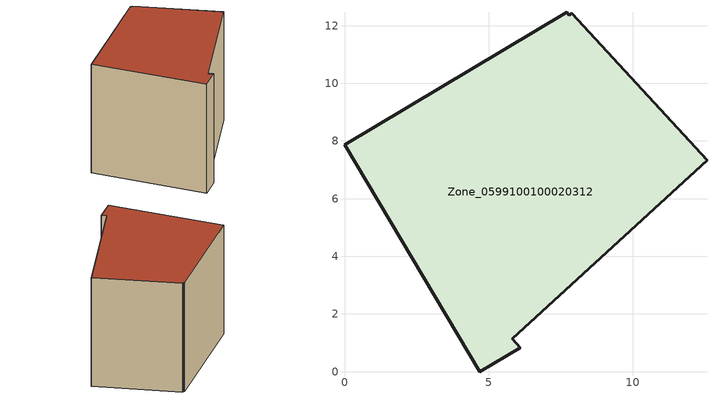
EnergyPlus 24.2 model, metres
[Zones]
Zone_0599100100020312
 floor ground (C_G): 0,7.86 7.7,12.46 7.8,12.36 7.88,12.44 12.57,7.33 5.82,1.14 6.1,0.84 4.7,0 z3.56
 wall outside (C_F): 4.7,0 6.1,0.84 5.82,1.14 12.57,7.33 7.88,12.44 7.8,12.36 7.7,12.46 0,7.86 4.7,0 z3.56:13.07
 roof outside (C_R): 7.7,12.46 0,7.86 4.7,0 6.1,0.84 5.82,1.14 12.57,7.33 7.88,12.44 7.8,12.36 z13.07
[BUILDING]
Pand.0599100100020312: North Axis=0; Terrain=City; Loads Convergence Tolerance Value=0.04; Temperature Convergence Tolerance Value=0.4; Solar Distribution=FullExterior; Maximum Number of Warmup Days=25; Minimum Number of Warmup Days=1
[Site:Location]
Rotterdam.The.Hague.AP_ZH_NLD Design_Conditions: Latitude=51.96; Longitude=4.45; Time Zone=1; Elevation=-4.5
[SITE:GROUNDTEMPERATURE:BUILDINGSURFACE]
18, 18, 18, 18, 18, 18, 18, 18, 18, 18, 18, 18
[MATERIAL] Thermal Absorptance=0.9; Solar Absorptance=0.7; Visible Absorptance=0.7
Name | Roughness | Thickness | Conductivity | Density | Specific Heat
G.TI.2015-2018 | MediumSmooth | 0.15 | 0.0428571 | 540 | 1210
F.TI.2015-2018 | Rough | 0.3 | 0.0666667 | 1920 | 840
R.TI.2015-2018 | MediumRough | 0.2 | 0.0333333 | 1500 | 1000
[CONSTRUCTION]
C_G: G.TI.2015-2018
C_F: F.TI.2015-2018
C_R: R.TI.2015-2018
[ZONE]
Zone_0599100100020312: Type=1; Multiplier=1; Ceiling Height=Autocalculate; Volume=Autocalculate; Floor Area=autocalculate; Part of Total Floor Area=Yes
[ZONEINFILTRATION:DESIGNFLOWRATE]
Infil_Zone_0599100100020312: Zone or ZoneList or Space or SpaceList=Zone_0599100100020312; Schedule=AlwaysOn; Design Flow Rate Calculation Method=Flow/Area; Flow Rate per Floor Area=0.0015; Constant Term Coefficient=1; Temperature Term Coefficient=0; Velocity Term Coefficient=0; Velocity Squared Term Coefficient=0
[HVACTEMPLATE:ZONE:IDEALLOADSAIRSYSTEM]
Zone_0599100100020312: Maximum Heating Supply Air Temperature=50; Minimum Cooling Supply Air Temperature=13; Maximum Heating Supply Air Humidity Ratio=0.0156; Minimum Cooling Supply Air Humidity Ratio=0.0077; Heating Limit=NoLimit; Cooling Limit=NoLimit; Dehumidification Control Type=ConstantSensibleHeatRatio; Cooling Sensible Heat Ratio=0.7; Dehumidification Setpoint=60; Humidification Control Type=None; Humidification Setpoint=30; Outdoor Air Method=None; Outdoor Air Flow Rate per Person=0.00944; Outdoor Air Flow Rate per Zone Floor Area=0; Outdoor Air Flow Rate per Zone=0; Demand Controlled Ventilation Type=None; Outdoor Air Economizer Type=NoEconomizer; Heat Recovery Type=None; Sensible Heat Recovery Effectiveness=0.7; Latent Heat Recovery Effectiveness=0.65
[ZONECONTROL:THERMOSTAT]
ThermostatControl_Zone_0599100100020312: Zone or ZoneList=Zone_0599100100020312; Control Type Schedule=DualSetpointControlType; Control 1=Thermostat_Zone_0599100100020312; Temperature Difference Between Cutout And Setpoint=0
[THERMOSTATSETPOINT:DUALSETPOINT]
Thermostat_Zone_0599100100020312: Heating Setpoint Temperature Schedule=HeatingSetpoint_Zone_0599100100020312; Cooling Setpoint Temperature Schedule=CoolingSetpoint_Zone_0599100100020312
[SCHEDULE:COMPACT]
HeatingSetpoint_Zone_0599100100020312: Through: 12/31, For: AllDays, Until: 24:00, 21
CoolingSetpoint_Zone_0599100100020312: Through: 12/31, For: AllDays, Until: 24:00, 24
DualSetpointControlType: Through: 12/31, For: AllDays, Until: 24:00, 4
AlwaysOn: Through: 12/31, For: AllDays, Until: 24:00, 1
